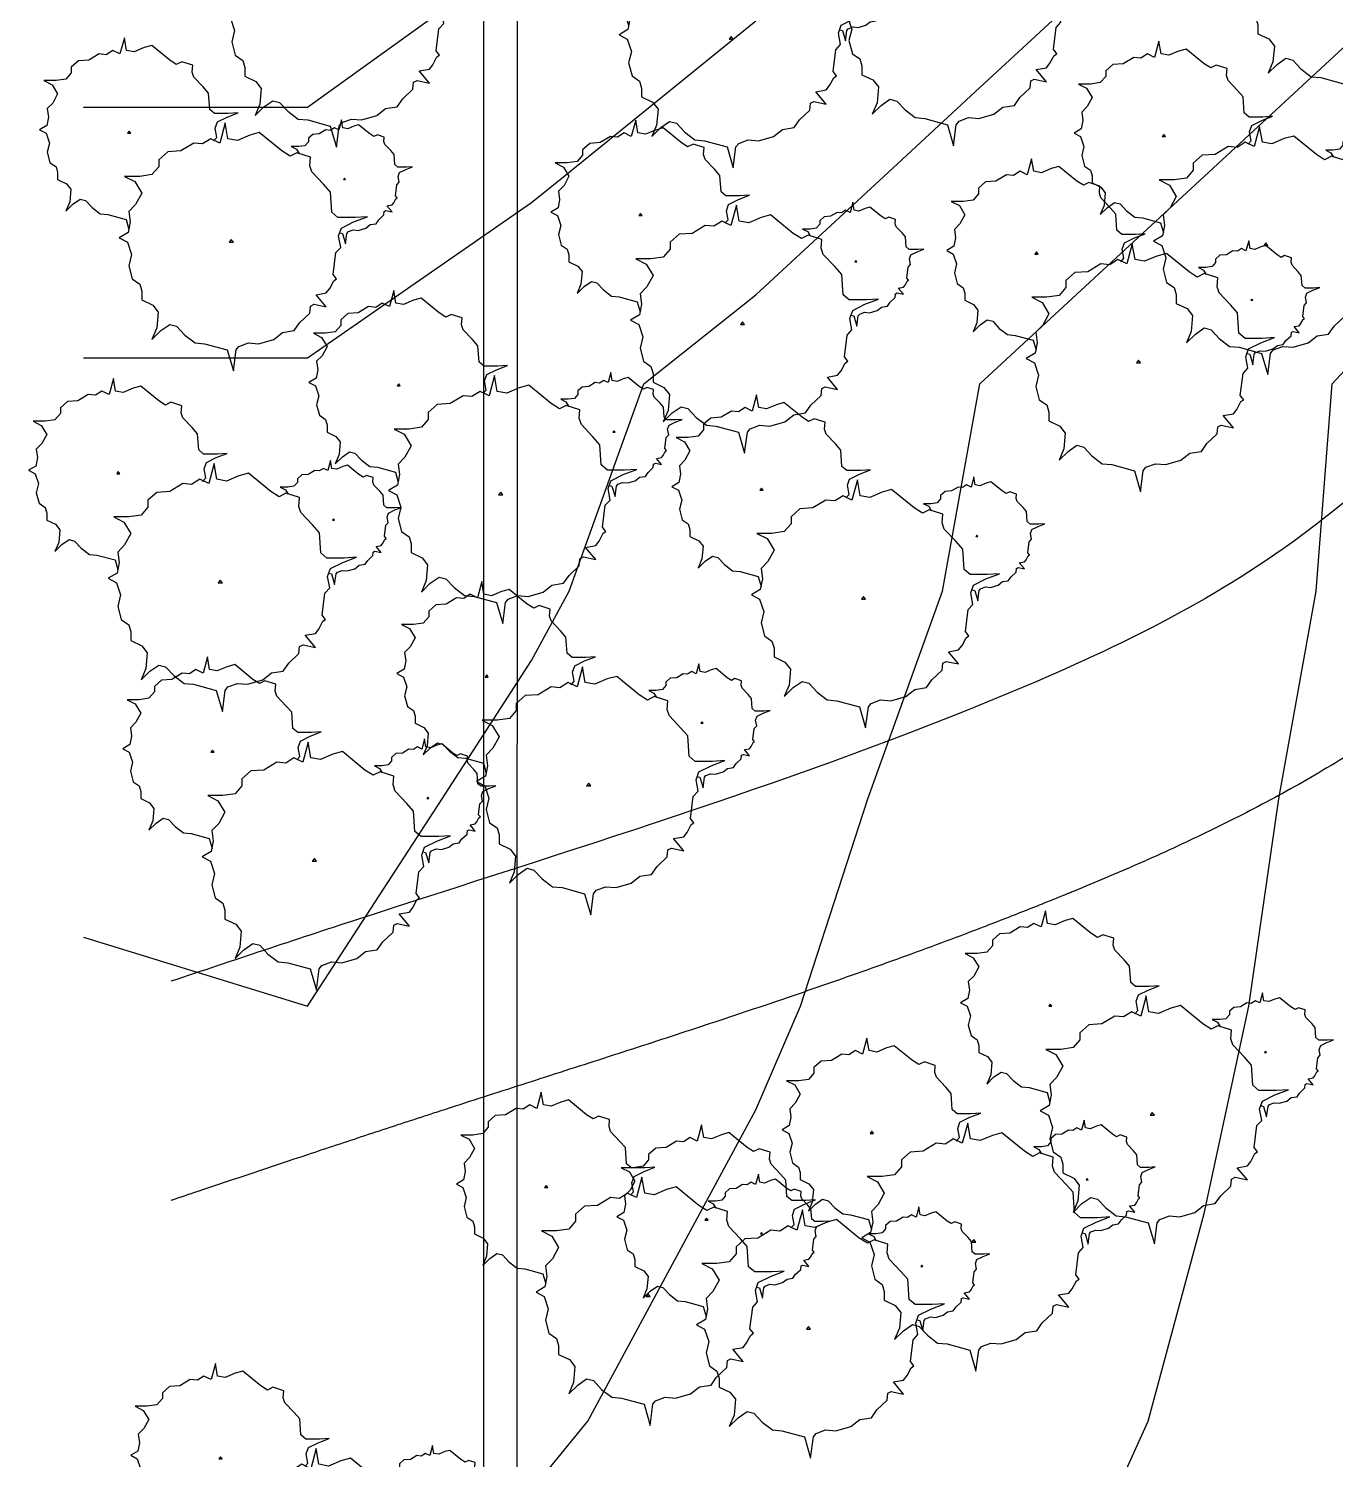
# Model space of a CAD drawing. Header units: millimetres. Extents: x 2699056 to 8562313, y 3604254 to 5198898.
# Drawn here: x 6843598 to 6875035, y 4978168 to 5012593 of the extents above; entities that cross this region are included whole.
import ezdxf

# ---------------------------------------------------------------- set-up
doc = ezdxf.new("R2010")
doc.units = ezdxf.units.MM
doc.header["$LTSCALE"] = 10
doc.header["$MEASUREMENT"] = 0
doc.layers.add('contour', color=254, linetype='Continuous')
doc.layers.add('zelen', color=69, linetype='Continuous')

# ---------------------------------------------------------------- blocks, each defined once
blk = doc.blocks.new('contour')
at = {"color": 9, "true_color": 0xc7c8ca}
for points in [[(296848, 110397), (302240, 110397), (306862, 113725), (307632, 114348), (313025, 118715), (317818, 123706), (318417, 124330), (322611, 128697), (323809, 130123), (326805, 133688), (329201, 136540), (330819, 138678), (334594, 141590), (339986, 143669), (345378, 144620), (350770, 145205), (356163, 145665), (361555, 145951), (366947, 146165), (372339, 146165), (377732, 146046), (383124, 145860), (388516, 145739)], [(296848, 104367), (302240, 104367), (307632, 108110), (308403, 108734), (313025, 112477)], [(296848, 90434), (302240, 88771), (305475, 93762), (307632, 97089), (308531, 98752), (310329, 103743), (313025, 105882), (316106, 108734), (318417, 110873), (321498, 113725)], [(307632, 77126), (308980, 78789), (311677, 83780), (313025, 86275), (314103, 88771), (315721, 93762), (317518, 98752), (318417, 103743), (323809, 108734), (329201, 113725)], [(320214, 73798), (322461, 78789), (323809, 83780), (324888, 88771), (325607, 93762), (326505, 98752), (326890, 103743), (329201, 106238), (331512, 108734), (334594, 112061), (336134, 113725)]]:
    blk.add_lwpolyline(points, dxfattribs=at)
blk = doc.blocks.new('Clump of Trees or Bushes - plan')
for points in [[(-10.993, 56.487), (-9.228, 58.426), (-10.144, 63.512), (-8.923, 67.033), (-3.43, 69.772), (2.673, 72.119), (-2.82, 71.728), (-10.449, 71.728), (-13.195, 74.075), (-13.806, 83.073), (-16.857, 86.594), (-22.045, 92.071), (-22.961, 94.81), (-22.656, 98.722), (-28.759, 100.678), (-31.811, 99.113), (-35.472, 101.461), (-45.543, 109.676), (-49.815, 108.503), (-55.308, 106.155), (-59.58, 106.938), (-60.801, 113.98), (-63.242, 104.982), (-67.209, 106.938), (-70.872, 104.59), (-74.839, 104.982), (-80.637, 101.461), (-86.435, 101.069), (-90.402, 97.548), (-90.402, 94.419), (-93.454, 90.898), (-98.947, 90.115), (-105.66, 90.115), (-101.083, 87.768), (-98.031, 82.682), (-100.778, 77.596), (-103.829, 74.466), (-103.219, 69.772), (-104.134, 65.077), (-108.102, 62.73), (-104.439, 60.774), (-102.609, 55.297), (-103.829, 50.211), (-102.303, 44.342), (-98.947, 41.995), (-98.031, 38.865), (-98.031, 34.953), (-93.148, 32.606), (-90.707, 29.476), (-91.317, 22.434), (-93.454, 17.348), (-89.487, 21.26), (-85.519, 23.999), (-82.468, 23.216), (-78.806, 19.304), (-74.228, 15.783), (-69.956, 15.392), (-59.886, 12.653), (-58.254, 7.074)], [(59.448, 5.262), (60.936, 4.858), (62.652, -1.011), (63.415, 4.858), (64.178, 5.836), (66.848, 6.814), (69.709, 6.569), (73.905, 7.792), (76.385, 9.748), (79.627, 10.237), (81.153, 12.438), (84.014, 15.127), (84.205, 17.084), (85.158, 17.573), (88.591, 16.839), (85.73, 20.262), (88.591, 20.751), (89.545, 21.974), (90.689, 24.174), (91.452, 24.663), (90.499, 25.886), (91.261, 31.999), (92.596, 33.466), (92.024, 36.645), (92.787, 38.845), (96.22, 40.557), (100.035, 42.024), (96.602, 41.779), (91.834, 41.779), (90.117, 43.246), (89.736, 48.871), (87.828, 51.071), (84.586, 54.494), (84.014, 56.206), (84.205, 58.651), (80.39, 59.873), (78.483, 58.895), (76.194, 60.362), (69.9, 65.497), (67.23, 64.764), (63.797, 63.297), (61.126, 63.786), (60.364, 68.187), (58.838, 62.563), (56.358, 63.786), (54.07, 62.319), (51.59, 62.563), (47.966, 60.362), (44.343, 60.118), (41.863, 57.917), (41.863, 55.961), (39.956, 53.761), (36.523, 53.272), (32.327, 53.272), (35.187, 51.805), (36.641, 49.381)]]:
    blk.add_lwpolyline(points)
for points in [[(-4.577, 66.508), (-7.629, 55.261), (-12.588, 57.706), (-17.166, 54.772), (-22.125, 55.261), (-29.372, 50.86), (-36.62, 50.371), (-41.579, 45.969), (-41.579, 42.057), (-45.393, 37.656), (-52.259, 36.678), (-60.651, 36.678), (-54.93, 33.743), (-51.115, 27.386), (-54.548, 21.029), (-58.363, 17.116), (-57.6, 11.248), (-58.744, 5.38), (-63.703, 2.446), (-59.126, 0), (-56.837, -6.846), (-58.363, -13.203), (-56.455, -20.539), (-52.259, -23.473), (-51.115, -27.385), (-51.115, -32.275), (-45.012, -35.21), (-41.96, -39.122), (-42.723, -47.924), (-45.393, -54.282), (-40.434, -49.391), (-35.475, -45.968), (-31.661, -46.946), (-27.083, -51.837), (-21.362, -56.238), (-16.021, -56.727), (-3.433, -60.15), (0, -71.887), (1.526, -60.15), (3.052, -58.194), (8.392, -56.238), (14.114, -56.727), (22.506, -54.282), (27.465, -50.369), (33.949, -49.391), (37.001, -44.99), (42.723, -39.611), (43.104, -35.699), (45.012, -34.721), (51.878, -36.188), (46.156, -29.341), (51.878, -28.363), (53.785, -25.918), (56.074, -21.517), (57.6, -20.539), (55.692, -18.094), (57.218, -5.868), (59.888, -2.934), (58.744, 3.424), (60.27, 7.825), (67.136, 11.248), (74.765, 14.182), (67.899, 13.693), (58.363, 13.693), (54.93, 16.627), (54.167, 27.875), (50.352, 32.276), (43.867, 39.123), (42.723, 42.546), (43.104, 47.436), (35.475, 49.882), (31.661, 47.925), (27.083, 50.86), (14.495, 61.129), (9.155, 59.662), (2.289, 56.728), (-3.052, 57.706)], [(-58.055, 61.947), (-58.97, 60.774), (-57.139, 60.774)], [(62.08, 35.667), (61.508, 34.933), (62.652, 34.933)], [(-1.144, 1.468), (-2.289, 0), (0, 0)]]:
    blk.add_lwpolyline(points, close=True)

msp = doc.modelspace()

# ---------------------------------------------------------------- linework, layer by layer
for p, q in [((6854543, 5054272), (6854543, 4928920)), ((6855350, 5054250), (6855343, 4929920))]:
    msp.add_line(p, q)
for points, knots in [([(6895600, 5013746), (6893826, 5013893), (6890826, 5014141), (6886709, 5010461), (6880705, 5006727), (6874866, 5000059), (6864244, 4995129), (6855082, 4992361), (6848508, 4990169), (6847022, 4989671)], [0, 0, 0, 0, 5058.501791, 8557.369829, 15881.718845, 26503.86908, 34486.732742, 50579.814726, 55280.085156, 55280.085156, 55280.085156, 55280.085156]), ([(6892494, 5008799), (6892492, 5008798), (6892487, 5008796), (6892472, 5008788), (6892463, 5008783), (6892440, 5008770), (6892426, 5008762), (6892395, 5008744), (6892377, 5008733), (6892338, 5008708), (6892316, 5008694), (6892269, 5008663), (6892244, 5008646), (6892190, 5008608), (6892161, 5008588), (6892101, 5008544), (6892068, 5008521), (6892001, 5008470), (6891966, 5008444), (6891892, 5008387), (6891854, 5008358), (6891774, 5008295), (6891733, 5008263), (6891647, 5008194), (6891603, 5008159), (6891512, 5008085), (6891464, 5008047), (6891367, 5007968), (6891317, 5007927), (6891214, 5007843), (6891161, 5007800), (6891052, 5007711), (6890996, 5007665), (6890925, 5007609), (6890912, 5007598), (6890874, 5007567), (6890847, 5007546), (6890816, 5007521), (6890812, 5007517), (6890803, 5007510), (6890798, 5007507), (6890790, 5007500), (6890786, 5007496), (6890773, 5007486), (6890764, 5007479), (6890739, 5007459), (6890722, 5007445), (6890670, 5007404), (6890636, 5007377), (6890534, 5007297), (6890466, 5007243), (6890263, 5007084), (6890128, 5006981), (6889803, 5006733), (6889614, 5006592), (6889240, 5006314), (6889054, 5006179), (6888688, 5005914), (6888507, 5005784), (6888150, 5005528), (6887974, 5005403), (6887627, 5005157), (6887456, 5005036), (6887120, 5004797), (6886955, 5004679), (6886631, 5004446), (6886471, 5004331), (6886159, 5004103), (6886006, 5003990), (6885706, 5003766), (6885559, 5003654), (6885273, 5003433), (6885132, 5003323), (6884985, 5003205), (6884974, 5003196), (6884955, 5003181), (6884947, 5003174), (6884934, 5003163), (6884929, 5003159), (6884918, 5003151), (6884913, 5003147), (6884897, 5003134), (6884887, 5003125), (6884855, 5003100), (6884834, 5003083), (6884772, 5003031), (6884730, 5002997), (6884603, 5002892), (6884519, 5002821), (6884286, 5002624), (6884137, 5002496), (6883837, 5002233), (6883685, 5002098), (6883379, 5001823), (6883225, 5001682), (6882913, 5001395), (6882755, 5001249), (6882436, 5000953), (6882275, 5000802), (6881949, 5000496), (6881784, 5000341), (6881449, 5000028), (6881280, 4999870), (6880936, 4999550), (6880762, 4999388), (6880408, 4999064), (6880229, 4998900), (6879864, 4998572), (6879679, 4998407), (6879301, 4998076), (6879109, 4997911), (6878718, 4997580), (6878519, 4997414), (6878113, 4997084), (6877906, 4996920), (6877484, 4996593), (6877269, 4996431), (6877001, 4996235), (6876953, 4996200), (6876876, 4996145), (6876848, 4996125), (6876795, 4996087), (6876770, 4996069), (6876719, 4996032), (6876692, 4996013), (6876646, 4995980), (6876626, 4995966), (6876586, 4995938), (6876566, 4995924), (6876506, 4995883), (6876466, 4995855), (6876346, 4995772), (6876266, 4995718), (6876026, 4995556), (6875866, 4995450), (6875447, 4995180), (6875189, 4995020), (6874672, 4994708), (6874413, 4994556), (6873894, 4994263), (6873634, 4994120), (6873114, 4993843), (6872855, 4993709), (6872336, 4993447), (6872076, 4993320), (6871559, 4993072), (6871301, 4992951), (6870786, 4992715), (6870529, 4992600), (6870017, 4992376), (6869763, 4992266), (6869256, 4992051), (6869003, 4991946), (6868719, 4991829), (6868685, 4991815), (6868629, 4991792), (6868607, 4991783), (6868562, 4991765), (6868539, 4991755), (6868472, 4991728), (6868427, 4991710), (6868292, 4991655), (6868202, 4991619), (6867933, 4991510), (6867754, 4991439), (6867215, 4991226), (6866857, 4991086), (6865863, 4990706), (6865229, 4990470), (6863962, 4990011), (6863330, 4989787), (6862070, 4989350), (6861441, 4989136), (6860187, 4988716), (6859562, 4988510), (6858316, 4988103), (6857695, 4987902), (6856459, 4987503), (6855843, 4987305), (6854618, 4986911), (6854007, 4986714), (6853285, 4986479), (6853170, 4986441), (6853027, 4986394), (6852998, 4986385), (6852941, 4986367), (6852913, 4986357), (6852827, 4986329), (6852770, 4986311), (6852599, 4986255), (6852484, 4986217), (6852142, 4986105), (6851913, 4986029), (6851227, 4985803), (6850768, 4985651), (6849431, 4985205), (6848549, 4984910), (6847451, 4984541), (6847236, 4984469), (6847022, 4984397)], [5278.901827, 5278.901827, 5278.901827, 5278.901827, 5474.519003, 5474.519003, 5670.136179, 5670.136179, 5865.753355, 5865.753355, 6061.370532, 6061.370532, 6256.987708, 6256.987708, 6452.604884, 6452.604884, 6648.22206, 6648.22206, 6843.839236, 6843.839236, 7039.456412, 7039.456412, 7235.073588, 7235.073588, 7430.690765, 7430.690765, 7626.307941, 7626.307941, 7821.925117, 7821.925117, 8017.542293, 8017.542293, 8213.159469, 8213.159469, 8408.776645, 8408.776645, 8452.239265, 8452.239265, 8539.164504, 8539.164504, 8554.244728, 8554.244728, 8568.184748, 8568.184748, 8582.124768, 8582.124768, 8610.004808, 8610.004808, 8665.764888, 8665.764888, 8777.285047, 8777.285047, 9000.325367, 9000.325367, 9446.406006, 9446.406006, 10080.286921, 10080.286921, 10714.167837, 10714.167837, 11348.048753, 11348.048753, 11981.929668, 11981.929668, 12615.810584, 12615.810584, 13249.691499, 13249.691499, 13883.572415, 13883.572415, 14517.45333, 14517.45333, 15151.334246, 15151.334246, 15785.215162, 15785.215162, 15834.459682, 15834.459682, 15872.613456, 15872.613456, 15896.947643, 15896.947643, 15921.281829, 15921.281829, 15969.950202, 15969.950202, 16067.286948, 16067.286948, 16261.960439, 16261.960439, 16651.307422, 16651.307422, 17327.180434, 17327.180434, 18003.053447, 18003.053447, 18678.926459, 18678.926459, 19354.799472, 19354.799472, 20030.672484, 20030.672484, 20706.545497, 20706.545497, 21382.41851, 21382.41851, 22058.291522, 22058.291522, 22734.164535, 22734.164535, 23410.037547, 23410.037547, 24085.91056, 24085.91056, 24761.783572, 24761.783572, 25437.656585, 25437.656585, 26113.529597, 26113.529597, 26260.768891, 26260.768891, 26345.693049, 26345.693049, 26421.58116, 26421.58116, 26501.400451, 26501.400451, 26561.074588, 26561.074588, 26620.748725, 26620.748725, 26740.096999, 26740.096999, 26978.793548, 26978.793548, 27456.186646, 27456.186646, 28218.729185, 28218.729185, 28981.271724, 28981.271724, 29743.814263, 29743.814263, 30506.356803, 30506.356803, 31268.899342, 31268.899342, 32031.441881, 32031.441881, 32793.98442, 32793.98442, 33556.52696, 33556.52696, 34319.069499, 34319.069499, 34421.379748, 34421.379748, 34489.781704, 34489.781704, 34558.183659, 34558.183659, 34694.98757, 34694.98757, 34968.595391, 34968.595391, 35515.811034, 35515.811034, 36610.24232, 36610.24232, 38550.065371, 38550.065371, 40489.888423, 40489.888423, 42429.711474, 42429.711474, 44369.534526, 44369.534526, 46309.357577, 46309.357577, 48249.180629, 48249.180629, 50189.00368, 50189.00368, 50556.953583, 50556.953583, 50648.282852, 50648.282852, 50739.61212, 50739.61212, 50922.270657, 50922.270657, 51287.58773, 51287.58773, 52018.221877, 52018.221877, 53479.49017, 53479.49017, 56279.182257, 56279.182257, 56956.566849, 56956.566849, 56956.566849, 56956.566849])]:
    msp.add_open_spline(points, degree=3, knots=knots)

# ---------------------------------------------------------------- block references
at = {"layer": 'contour', "lineweight": 5}
msp.add_blockref('contour', (6548068, 4900302), dxfattribs=at)
at = {"layer": 'zelen', "xscale": 43.11638107232748, "yscale": 43.11638107232748, "zscale": 43.11638107232748}
for p in [(6875376, 5013861), (6851002, 5012841), (6865850, 5012875), (6860549, 5012339), (6848523, 5007456), (6873410, 5007373), (6860824, 5005474), (6870347, 5004549), (6855004, 5001377), (6848259, 4999262), (6863734, 4998866), (6857121, 4994372), (6850522, 4992561), (6870681, 4986452), (6866388, 4983392), (6858551, 4982087), (6862411, 4981301), (6850714, 4975562)]:
    msp.add_blockref('Clump of Trees or Bushes - plan', p, dxfattribs=at)

doc.saveas('drawing.dxf')
